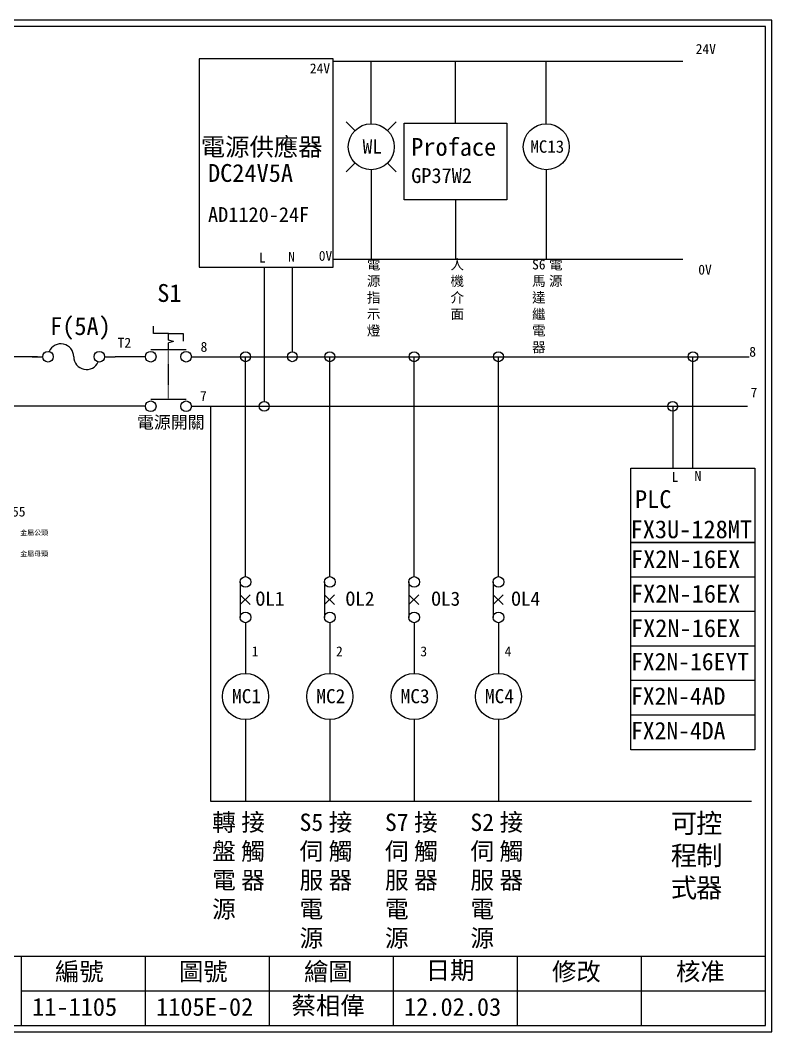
# Model space of a CAD drawing. Extents: x 10 to 297, y 3 to 207.
# Drawn here: x 145.5 to 297, y 3 to 207 of the extents above; entities that cross this region are included whole.
import ezdxf
from ezdxf.enums import TextEntityAlignment as Align

# ---------------------------------------------------------------- set-up
doc = ezdxf.new("R2010")
doc.units = 0
doc.linetypes.add('DASHED', pattern=[0.2, 0.1, -0.1])
doc.layers.get('0').update_dxf_attribs({"linetype": 'CONTINUOUS'})
for name, color, linetype in [('7', 7, 'CONTINUOUS'), ('圖框層', 7, 'CONTINUOUS'), ('標尺寸層', 3, 'CONTINUOUS')]:
    doc.layers.add(name, color=color, linetype=linetype)
doc.styles.add('CNS', font='romanc.shx', dxfattribs={"bigfont": 'chineset.shx'})
doc.styles.add('STSL', font='KAIU.TTF')

# ---------------------------------------------------------------- blocks, each defined once
blk = doc.blocks.new('FUSE')
at = {"color": 7}
for p, q in [((0, 0), (2.14, 0)), ((14.64, 0), (16.78, 0))]:
    blk.add_line(p, q, dxfattribs=at)
for centre in [(3.21, 0), (13.56, 0)]:
    blk.add_circle(centre, 1.07)
for centre, start, end in [((5.8, 0), 0, 156.116), ((10.98, 0), 180, 336.116)]:
    blk.add_arc(centre, 2.59, start, end, dxfattribs=at)

msp = doc.modelspace()

# ---------------------------------------------------------------- linework, layer by layer
for p, q in [((208.56, 199.2), (181.56, 199.2)), ((181.56, 199.2), (181.56, 157.2)), ((208.56, 157.2), (208.56, 199.2)), ((279.1, 198.67), (208.56, 198.67)), ((216.25, 189.99), (216.25, 198.67)), ((251.54, 186.09), (251.54, 198.67)), ((216.25, 186.09), (216.25, 189.99)), ((212.96, 184.73), (211.2, 186.5)), ((219.53, 184.73), (221.29, 186.5)), ((212.96, 178.17), (211.2, 176.4)), ((219.53, 178.17), (221.29, 176.4)), ((216.25, 176.81), (216.25, 172.86)), ((251.54, 176.81), (251.54, 172.86)), ((216.25, 172.86), (216.25, 158.72)), ((251.54, 172.86), (251.54, 158.72)), ((181.56, 157.2), (204.56, 157.2)), ((194.66, 157.2), (194.66, 130.12)), ((200.33, 157.2), (200.33, 140.12)), ((204.56, 157.2), (208.56, 157.2)), ((279.1, 158.72), (208.56, 158.72)), ((172.35, 143.77), (172.35, 145.27)), ((175.35, 143.77), (172.35, 143.77)), ((175.35, 143.77), (178.35, 143.77)), ((178.35, 143.77), (178.35, 142.27)), ((176.35, 142.16), (175.35, 142.43)), ((176.35, 142.16), (175.35, 141.89)), ((148.93, 139.12), (21.12, 139.11)), ((162.49, 139.12), (163.56, 139.12)), ((179.99, 139.12), (292.46, 139.12)), ((190.89, 98.68), (190.89, 139.12)), ((207.89, 98.68), (207.89, 139.12)), ((224.89, 98.68), (224.89, 139.12)), ((241.89, 98.68), (241.89, 139.12)), ((281.11, 116.64), (281.11, 139.12)), ((170.7, 129.12), (21.12, 129.12)), ((179.99, 129.12), (292.09, 129.12)), ((268.61, 116.64), (293.61, 116.64)), ((268.61, 101.64), (268.61, 116.64)), ((293.61, 116.64), (293.61, 101.64)), ((293.61, 101.64), (268.61, 101.64)), ((268.61, 101.64), (293.61, 101.64)), ((268.61, 94.68), (268.61, 101.64)), ((293.61, 101.64), (293.61, 94.68)), ((190.89, 94.77), (190.89, 98.68)), ((207.89, 94.77), (207.89, 98.68)), ((224.89, 94.77), (224.89, 98.68)), ((241.89, 94.77), (241.89, 98.68)), ((293.61, 94.68), (268.61, 94.68)), ((268.61, 87.72), (268.61, 94.68)), ((293.61, 94.68), (293.61, 87.72)), ((293.61, 87.72), (268.61, 87.72)), ((268.61, 80.76), (268.61, 87.72)), ((293.61, 87.72), (293.61, 80.76)), ((293.61, 80.76), (268.61, 80.76)), ((268.61, 73.8), (268.61, 80.76)), ((293.61, 80.76), (293.61, 73.8)), ((293.61, 73.8), (268.61, 73.8)), ((268.61, 66.84), (268.61, 73.8)), ((293.61, 73.8), (293.61, 66.84)), ((190.89, 65.97), (190.89, 49.52)), ((207.89, 65.97), (207.89, 49.52)), ((224.89, 65.97), (224.89, 49.52)), ((241.89, 65.97), (241.89, 49.52)), ((293.61, 66.84), (268.61, 66.84)), ((268.61, 59.88), (268.61, 66.84)), ((293.61, 66.84), (293.61, 59.88)), ((293.61, 59.88), (268.61, 59.88))]:
    msp.add_line(p, q)
for centre, radius in [((216.25, 181.45), 4.64), ((251.54, 181.45), 4.64), ((190.89, 139.12), 1), ((200.33, 139.12), 1), ((207.89, 139.12), 1), ((224.89, 139.12), 1), ((241.89, 139.12), 1), ((194.66, 129.12), 1), ((190.89, 70.61), 4.64), ((207.89, 70.61), 4.64), ((224.89, 70.61), 4.64), ((241.89, 70.61), 4.64)]:
    msp.add_circle(centre, radius)
at = {"layer": '7'}
for p, q in [((175.35, 142.43), (175.35, 143.77)), ((175.35, 140.55), (175.35, 141.89)), ((171.78, 140.55), (178.91, 140.55)), ((171.78, 130.55), (178.91, 130.55)), ((189.82, 93.7), (189.82, 86.56)), ((206.82, 93.7), (206.82, 86.56)), ((223.82, 93.7), (223.82, 86.56)), ((240.82, 93.7), (240.82, 86.56))]:
    msp.add_line(p, q, dxfattribs=at)
at = {"layer": '7', "linetype": 'DASHED'}
msp.add_line((175.35, 130.55), (175.35, 140.55), dxfattribs=at)
at = {"layer": '7'}
for centre in [(171.78, 139.12), (178.91, 139.12), (171.78, 129.12), (178.91, 129.12), (190.89, 93.7), (207.89, 93.7), (224.89, 93.7), (241.89, 93.7), (190.89, 86.56), (207.89, 86.56), (224.89, 86.56), (241.89, 86.56)]:
    msp.add_circle(centre, 1.07, dxfattribs=at)
at = {"layer": '圖框層', "color": 7}
for p, q in [((297, 206.97), (10, 206.97)), ((297, 3), (297, 206.97)), ((295.75, 205.72), (11.25, 205.72)), ((295.75, 4.25), (295.75, 205.72)), ((11.25, 18.25), (295.75, 18.25)), ((145.75, 4.25), (145.75, 18.25)), ((170.75, 4.25), (170.75, 18.25)), ((195.75, 4.25), (195.75, 18.25)), ((220.75, 4.25), (220.75, 18.25)), ((245.75, 4.25), (245.75, 18.25)), ((270.75, 4.25), (270.75, 18.25)), ((145.75, 11.25), (295.75, 11.25)), ((11.25, 4.25), (295.75, 4.25)), ((10, 3), (297, 3))]:
    msp.add_line(p, q, dxfattribs=at)
at = {"layer": '標尺寸層', "color": 7}
for p, q in [((233.23, 186.2), (233.23, 198.67)), ((233.23, 170.76), (233.23, 158.72)), ((170.7, 139.12), (164.64, 139.12)), ((170.7, 129.12), (160.45, 129.12)), ((183.82, 129.13), (183.82, 49.52)), ((277.03, 129.15), (277.03, 116.64)), ((189.82, 89.13), (191.82, 91.13)), ((191.82, 89.13), (189.82, 91.13)), ((206.82, 89.13), (208.82, 91.13)), ((208.82, 89.13), (206.82, 91.13)), ((223.82, 89.13), (225.82, 91.13)), ((225.82, 89.13), (223.82, 91.13)), ((240.82, 89.13), (242.82, 91.13)), ((242.82, 89.13), (240.82, 91.13)), ((190.89, 85.49), (190.89, 75.25)), ((207.89, 85.49), (207.89, 75.25)), ((224.89, 85.49), (224.89, 75.25)), ((241.89, 85.49), (241.89, 75.25)), ((183.82, 49.52), (292.94, 49.52))]:
    msp.add_line(p, q, dxfattribs=at)
msp.add_lwpolyline([(222.88, 186.2), (243.58, 186.2), (243.58, 170.76), (222.88, 170.76)], close=True, dxfattribs=at)
for centre in [(281.11, 139.12), (277.03, 129.12)]:
    msp.add_circle(centre, 1, dxfattribs=at)

# ---------------------------------------------------------------- block references
at = {"color": 7}
msp.add_blockref('FUSE', (147.86, 139.12), dxfattribs=at)

# ---------------------------------------------------------------- texts
for s, height, p in [('WL', 2.856, (216.45, 181.5)), ('MC13', 2.5, (251.74, 181.5)), ('OL1', 2.856, (195.83, 90.33)), ('OL2', 2.856, (213.98, 90.33)), ('OL3', 2.856, (231.26, 90.33)), ('OL4', 2.856, (247.38, 90.33)), ('MC1', 2.856, (191.09, 70.67)), ('MC2', 2.856, (208.09, 70.67)), ('MC3', 2.856, (225.09, 70.67)), ('MC4', 2.856, (242.09, 70.67))]:
    msp.add_text(s, height=height, dxfattribs=at).set_placement(p, align=Align.MIDDLE_CENTER)
at = {"layer": '圖框層', "color": 4, "style": 'STSL'}
for s, height, p in [('24V', 2, (281.66, 200.18)), ('24V', 2, (203.86, 196.26)), ('電源供應器', 3.6, (181.87, 179.63)), ('Proface', 3.6, (224.3, 179.63)), ('DC24V5A', 3.6, (183.33, 174.37)), ('GP37W2', 3, (224.3, 174.14)), ('AD1120-24F', 3, (183.33, 166.28)), ('L', 2, (193.62, 158.11)), ('N', 2, (199.49, 158.26)), ('0V', 2, (205.66, 158.46)), ('0V', 2, (282.18, 155.68)), ('S1', 3.6, (173.1, 150.17)), ('F(5A)', 3.6, (151.49, 143.49)), ('T2', 2, (165.11, 140.94)), ('8', 2, (181.83, 140.11)), ('8', 2, (292.46, 139.12)), ('7', 2, (292.73, 130.9)), ('7', 2, (181.73, 130.22)), ('L', 2, (276.8, 113.88)), ('N', 2, (281.44, 114.06)), ('PLC', 3.6, (269.42, 108.6)), ('55', 2, (143.81, 106.9)), ('FX3U-128MT', 3.6, (268.54, 102.53)), ('金屬公頭', 1, (145.48, 103.13)), ('金屬母頭', 1, (145.48, 98.88)), ('FX2N-16EX', 3.6, (268.61, 96.51)), ('FX2N-16EX', 3.6, (268.61, 89.54)), ('FX2N-16EX', 3.6, (268.61, 82.58)), ('1', 2, (192.14, 78.71)), ('2', 2, (209.14, 78.71)), ('3', 2, (226.14, 78.71)), ('4', 2, (243.14, 78.71)), ('FX2N-16EYT', 3.5, (268.61, 75.9)), ('FX2N-4AD', 3.5, (268.61, 68.94)), ('FX2N-4DA', 3.5, (268.61, 61.98)), ('編號', 3.6, (152.47, 13.34)), ('圖號', 3.6, (177.47, 13.34)), ('繪圖', 3.6, (202.69, 13.34)), ('日期', 3.6, (227.22, 13.59)), ('修改', 3.6, (252.69, 13.34)), ('核准', 3.6, (277.69, 13.34)), ('蔡相偉', 3.6, (200.18, 6.47)), ('11-1105', 3.6, (147.86, 6.22)), ('1105E-02', 3.6, (172.86, 6.22)), ('12.02.03', 3.6, (222.86, 6.22))]:
    msp.add_text(s, height=height, dxfattribs=at).set_placement(p)
at = {"layer": '標尺寸層', "color": 7, "attachment_point": 1, "style": 'CNS'}
for s, insert, char_height, width in [('{\\fDFKai-SB|b0|i0|c136|p65;電\\P源指示燈}', (215.36, 158.72), 2, 2.7881), ('{\\fDFKai-SB|b0|i0|c136|p65;人機介面}', (232.22, 158.72), 2, 2.0277), ('{\\fDFKai-SB|b0|i0|c136|p65;S6馬達繼電器}', (248.67, 158.72), 2, 3.9525), ('{\\fDFKai-SB|b0|i0|c136|p65;電源}', (252.09, 158.72), 2, 3.9525), ('{\\fDFKai-SB|b0|i0|c136|p65;電源開關}', (169, 127.16), 2.5, 14.0847), ('{\\fDFKai-SB|b0|i0|c136|p65;轉盤電源}', (184.16, 46.99), 3.5, 5.4243), ('{\\fDFKai-SB|b0|i0|c136|p65;接觸器}', (190.03, 46.99), 3.5, 5.4243), ('{\\fDFKai-SB|b0|i0|c136|p65;S5伺服電源}', (201.79, 46.99), 3.5, 5.4243), ('{\\fDFKai-SB|b0|i0|c136|p65;接觸器}', (207.66, 46.99), 3.5, 5.4243), ('{\\fDFKai-SB|b0|i0|c136|p65;S7伺服電源}', (219.01, 46.99), 3.5, 5.4243), ('{\\fDFKai-SB|b0|i0|c136|p65;接觸器}', (224.89, 46.99), 3.5, 5.4243), ('{\\fDFKai-SB|b0|i0|c136|p65;S2伺服電源}', (236.24, 46.99), 3.5, 5.4243), ('{\\fDFKai-SB|b0|i0|c136|p65;接觸器}', (242.11, 46.99), 3.5, 5.4243), ('{\\fDFKai-SB|b0|i0|c136|p65;可程式}', (276.64, 46.99), 3.9, 5.4243), ('{\\fDFKai-SB|b0|i0|c136|p65;控制器}', (281.73, 46.99), 3.9, 5.4243)]:
    msp.add_mtext(s, dxfattribs=dict(at, insert=insert, char_height=char_height, width=width))

doc.saveas('drawing.dxf')
